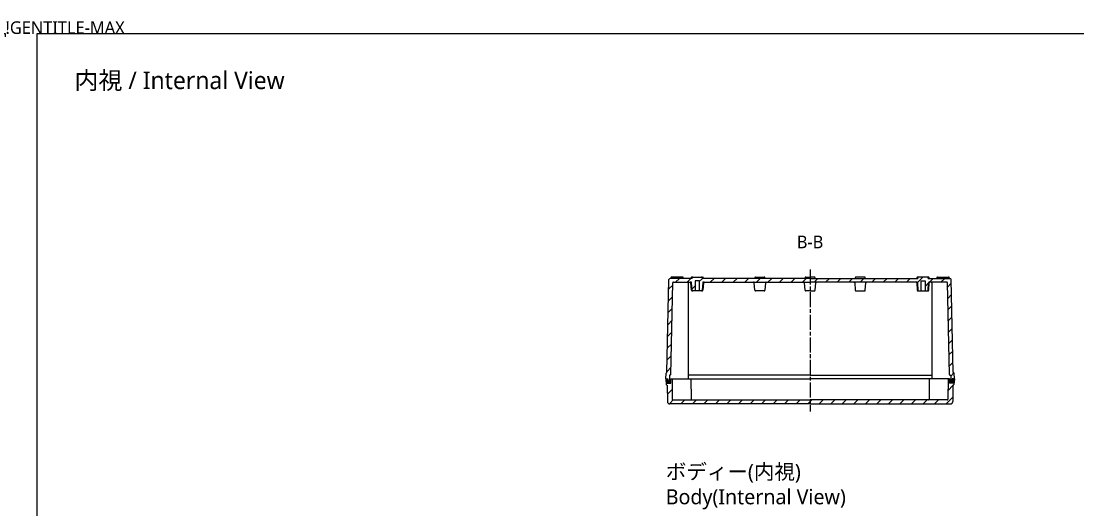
# Model space of a CAD drawing. Header units: millimetres. Extents: x -343 to 4465, y -1120 to 2065.
# Drawn here: x 1624 to 2467, y 741 to 1130 of the extents above; entities that cross this region are included whole.
import ezdxf

# ---------------------------------------------------------------- set-up
doc = ezdxf.new("R2010")
doc.units = ezdxf.units.MM
doc.linetypes.add('AM_ISO08W050', pattern=[18, 12, -1.5, 3, -1.5])
doc.linetypes.add('CENTER', pattern=[2, 1.25, -0.25, 0.25, -0.25])
for name, color, linetype, lineweight in [('AM_10', 7, 'AM_ISO08W050', 50), ('AM_5', 3, 'Continuous', 25), ('AM_7', 4, 'AM_ISO08W050', 25), ('AM_8', 1, 'Continuous', 25), ('ｶﾞｽｹｯﾄ', 5, 'Continuous', 25), ('ﾄｯﾌﾟｶﾊﾞｰ', 7, 'Continuous', 25), ('ﾎﾞﾃﾞｨｰ', 2, 'Continuous', 25)]:
    doc.layers.add(name, color=color, linetype=linetype, lineweight=lineweight)
doc.styles.add('QCADDimTextStyle', font='')
doc.styles.get('QCADDimTextStyle').set_extended_font_data('Noto Sans JP')
pattern_1 = [(45, (0, -19.7), (-4.596194, 4.596194), [])]

# ---------------------------------------------------------------- blocks, each defined once
blk = doc.blocks.new('TK-A3')
blk.add_lwpolyline([(0, 0), (403, 0), (403, 280), (0, 280)], close=True)
at = {"style": 'QCADDimTextStyle'}
blk.add_text('!GENTITLE-MAX', height=2.5, dxfattribs=at).set_placement((403, 280))
blk = doc.blocks.new('*S31')
at = {"layer": 'AM_10', "color": 7, "linetype": 'AM_ISO08W050'}
for p, q in [((2128.3, 570.26), (2128.3, 580.26)), ((2378.3, 570.26), (2378.3, 580.26))]:
    blk.add_line(p, q, dxfattribs=at)
at = {"layer": 'AM_10', "color": 7, "linetype": 'CENTER'}
for p, q in [((2118.3, 560.26), (2138.3, 560.26)), ((2388.3, 560.26), (2368.3, 560.26))]:
    blk.add_line(p, q, dxfattribs=at)
at = {"layer": 'AM_10', "color": 1, "linetype": 'CENTER'}
blk.add_line((2138.3, 560.26), (2368.3, 560.26), dxfattribs=at)
at = {"layer": 'AM_10', "color": 7, "linetype": 'Continuous'}
for points in [[(2126.98, 570.26), (2129.62, 570.26), (2128.3, 560.26)], [(2379.62, 570.26), (2376.98, 570.26), (2378.3, 560.26)]]:
    blk.add_trace(points, dxfattribs=at)
at = {"layer": 'AM_10', "color": 7, "char_height": 10, "attachment_point": 5, "style": 'QCADDimTextStyle'}
for s, insert in [('B-B', (2253.3, 954.26)), ('B', (2128.3, 590.26)), ('B', (2378.3, 590.26))]:
    blk.add_mtext(s, dxfattribs=dict(at, insert=insert))
blk = doc.blocks.new('*S32')
at = {"layer": 'AM_10', "color": 7, "linetype": 'AM_ISO08W050'}
for p, q in [((2128.3, 570.26), (2128.3, 580.26)), ((2378.3, 570.26), (2378.3, 580.26))]:
    blk.add_line(p, q, dxfattribs=at)
at = {"layer": 'AM_10', "color": 7, "linetype": 'CENTER'}
for p, q in [((2118.3, 560.26), (2138.3, 560.26)), ((2388.3, 560.26), (2368.3, 560.26))]:
    blk.add_line(p, q, dxfattribs=at)
at = {"layer": 'AM_10', "color": 1, "linetype": 'CENTER'}
blk.add_line((2138.3, 560.26), (2368.3, 560.26), dxfattribs=at)
at = {"layer": 'AM_10', "color": 7, "linetype": 'Continuous'}
for points in [[(2126.98, 570.26), (2129.62, 570.26), (2128.3, 560.26)], [(2379.62, 570.26), (2376.98, 570.26), (2378.3, 560.26)]]:
    blk.add_trace(points, dxfattribs=at)
at = {"layer": 'AM_10', "color": 7, "char_height": 10, "attachment_point": 5, "style": 'QCADDimTextStyle'}
for s, insert in [('B-B', (2253.3, 954.26)), ('B', (2128.3, 590.26)), ('B', (2378.3, 590.26))]:
    blk.add_mtext(s, dxfattribs=dict(at, insert=insert))

msp = doc.modelspace()

# ---------------------------------------------------------------- hatches: boundary and pattern name
at = {"layer": 'AM_8', "transparency": 33554687}
h = msp.add_hatch(dxfattribs=at)
h.set_pattern_fill('_U', color=256, scale=6.5, angle=45, style=0, pattern_type=0)
h.set_pattern_definition(pattern_1)
edge = h.paths.add_edge_path(flags=0)
edge.add_line((2253.3, 922.26), (2168.27, 922.26))
edge.add_arc((2168.27, 921.76), 0.5, 90, 175.91438)
edge.add_line((2167.77, 921.79), (2167.33, 915.72))
edge.add_arc((2166.83, 915.76), 0.5, 270, 355.91438, ccw=False)
edge.add_line((2166.83, 915.26), (2165, 915.26))
edge.add_line((2165, 915.26), (2165, 923.26))
edge.add_line((2165, 923.26), (2161.6, 923.26))
edge.add_line((2161.6, 923.26), (2161.6, 915.26))
edge.add_line((2161.6, 915.26), (2159.77, 915.26))
edge.add_arc((2159.77, 915.76), 0.5, 184.08562, 270, ccw=False)
edge.add_line((2159.27, 915.72), (2158.83, 921.79))
edge.add_arc((2158.33, 921.76), 0.5, 4.08562, 90)
edge.add_line((2158.33, 922.26), (2144.38, 922.26))
edge.add_arc((2144.38, 921.76), 0.5, 90, 178.76137)
edge.add_line((2143.88, 921.77), (2142.3, 848.75))
edge.add_arc((2141.8, 848.76), 0.5, 270, 358.76137, ccw=False)
edge.add_line((2141.8, 848.26), (2141.2, 848.26))
edge.add_line((2141.2, 848.26), (2141.2, 843.26))
edge.add_line((2141.2, 843.26), (2140, 843.26))
edge.add_line((2140, 843.26), (2140, 845.26))
edge.add_line((2140, 845.26), (2138.3, 845.26))
edge.add_line((2138.3, 845.26), (2138.6, 849.79))
edge.add_arc((2139.1, 849.76), 0.5, 90, 176.18593, ccw=False)
edge.add_line((2139.1, 850.26), (2139.25, 850.26))
edge.add_line((2139.25, 850.26), (2140.85, 924.28))
edge.add_arc((2141.85, 924.26), 1, 90, 178.76137, ccw=False)
edge.add_line((2141.85, 925.26), (2159.3, 925.26))
edge.add_line((2159.3, 925.26), (2159.3, 925.76))
edge.add_arc((2159.8, 925.76), 0.5, 90, 180, ccw=False)
edge.add_line((2159.8, 926.26), (2166.8, 926.26))
edge.add_arc((2166.8, 925.76), 0.5, 0, 90, ccw=False)
edge.add_line((2167.3, 925.76), (2167.3, 925.26))
edge.add_line((2167.3, 925.26), (2253.3, 925.26))
edge.add_line((2253.3, 925.26), (2253.3, 922.26))
h = msp.add_hatch(dxfattribs=at)
h.set_pattern_fill('_U', color=256, scale=6.5, angle=45, style=0, pattern_type=0)
h.set_pattern_definition(pattern_1)
edge = h.paths.add_edge_path(flags=0)
edge.add_line((2253.3, 922.26), (2338.33, 922.26))
edge.add_arc((2338.33, 921.76), 0.5, 4.08562, 90, ccw=False)
edge.add_line((2338.83, 921.79), (2339.27, 915.72))
edge.add_arc((2339.77, 915.76), 0.5, 184.08562, 270)
edge.add_line((2339.77, 915.26), (2341.6, 915.26))
edge.add_line((2341.6, 915.26), (2341.6, 923.26))
edge.add_line((2341.6, 923.26), (2345, 923.26))
edge.add_line((2345, 923.26), (2345, 915.26))
edge.add_line((2345, 915.26), (2346.83, 915.26))
edge.add_arc((2346.83, 915.76), 0.5, 270, 355.91438)
edge.add_line((2347.33, 915.72), (2347.77, 921.79))
edge.add_arc((2348.27, 921.76), 0.5, 90, 175.91438, ccw=False)
edge.add_line((2348.27, 922.26), (2362.22, 922.26))
edge.add_arc((2362.22, 921.76), 0.5, 1.23863, 90, ccw=False)
edge.add_line((2362.72, 921.77), (2364.3, 848.75))
edge.add_arc((2364.8, 848.76), 0.5, 181.23863, 270)
edge.add_line((2364.8, 848.26), (2365.4, 848.26))
edge.add_line((2365.4, 848.26), (2365.4, 843.26))
edge.add_line((2365.4, 843.26), (2366.6, 843.26))
edge.add_line((2366.6, 843.26), (2366.6, 845.26))
edge.add_line((2366.6, 845.26), (2368.3, 845.26))
edge.add_line((2368.3, 845.26), (2368, 849.79))
edge.add_arc((2367.5, 849.76), 0.5, 3.81407, 90)
edge.add_line((2367.5, 850.26), (2367.35, 850.26))
edge.add_line((2367.35, 850.26), (2365.75, 924.28))
edge.add_arc((2364.75, 924.26), 1, 1.23863, 90)
edge.add_line((2364.75, 925.26), (2347.3, 925.26))
edge.add_line((2347.3, 925.26), (2347.3, 925.76))
edge.add_arc((2346.8, 925.76), 0.5, 0, 90)
edge.add_line((2346.8, 926.26), (2339.8, 926.26))
edge.add_arc((2339.8, 925.76), 0.5, 90, 180)
edge.add_line((2339.3, 925.76), (2339.3, 925.26))
edge.add_line((2339.3, 925.26), (2253.3, 925.26))
edge.add_line((2253.3, 925.26), (2253.3, 922.26))
h = msp.add_hatch(dxfattribs=at)
h.set_pattern_fill('_U', color=256, scale=6.5, angle=45, style=0, pattern_type=0)
h.set_pattern_definition(pattern_1)
edge = h.paths.add_edge_path(flags=0)
edge.add_line((2253.3, 828.46), (2253.3, 825.26))
edge.add_line((2253.3, 825.26), (2141.6, 825.26))
edge.add_arc((2141.6, 827.26), 2, 180.43387, 270, ccw=False)
edge.add_line((2139.6, 827.24), (2139.5, 840.26))
edge.add_line((2139.5, 840.26), (2139.2, 840.26))
edge.add_arc((2139.2, 840.76), 0.5, 185.07961, 270, ccw=False)
edge.add_line((2138.7, 840.71), (2138.3, 845.26))
edge.add_line((2138.3, 845.26), (2139.3, 845.26))
edge.add_line((2139.3, 845.26), (2139.3, 841.76))
edge.add_line((2139.3, 841.76), (2142.3, 841.76))
edge.add_line((2142.3, 841.76), (2142.3, 845.26))
edge.add_line((2142.3, 845.26), (2143.3, 845.26))
edge.add_line((2143.3, 845.26), (2143.42, 828.95))
edge.add_arc((2143.92, 828.96), 0.5, 180.43387, 270)
edge.add_line((2143.92, 828.46), (2253.3, 828.46))
h = msp.add_hatch(dxfattribs=at)
h.set_pattern_fill('_U', color=256, scale=6.5, angle=45, style=0, pattern_type=0)
h.set_pattern_definition(pattern_1)
edge = h.paths.add_edge_path(flags=0)
edge.add_line((2253.3, 828.46), (2253.3, 825.26))
edge.add_line((2253.3, 825.26), (2365, 825.26))
edge.add_arc((2365, 827.26), 2, 270, 359.56613)
edge.add_line((2367, 827.24), (2367.1, 840.26))
edge.add_line((2367.1, 840.26), (2367.4, 840.26))
edge.add_arc((2367.4, 840.76), 0.5, 270, 354.92039)
edge.add_line((2367.9, 840.71), (2368.3, 845.26))
edge.add_line((2368.3, 845.26), (2367.3, 845.26))
edge.add_line((2367.3, 845.26), (2367.3, 841.76))
edge.add_line((2367.3, 841.76), (2364.3, 841.76))
edge.add_line((2364.3, 841.76), (2364.3, 845.26))
edge.add_line((2364.3, 845.26), (2363.3, 845.26))
edge.add_line((2363.3, 845.26), (2363.18, 828.95))
edge.add_arc((2362.68, 828.96), 0.5, 270, 359.56613, ccw=False)
edge.add_line((2362.68, 828.46), (2253.3, 828.46))
at = {"layer": 'ｶﾞｽｹｯﾄ', "transparency": 33554687}
for points in [[(2139.3, 845.26), (2140, 845.26), (2140, 843.26), (2141.2, 843.26), (2141.2, 845.26), (2142.3, 845.26), (2142.3, 841.76), (2139.3, 841.76)], [(2367.3, 845.26), (2366.6, 845.26), (2366.6, 843.26), (2365.4, 843.26), (2365.4, 845.26), (2364.3, 845.26), (2364.3, 841.76), (2367.3, 841.76)]]:
    msp.add_hatch(color=256, dxfattribs=at).paths.add_polyline_path(points, flags=0)

# ---------------------------------------------------------------- linework, layer by layer
at = {"layer": 'AM_7'}
msp.add_line((2253.3, 932.26), (2253.3, 819.26), dxfattribs=at)
msp.add_line((2253.3, 932.26), (2253.3, 819.26), dxfattribs=at)
at = {"layer": 'ﾄｯﾌﾟｶﾊﾞｰ'}
for p, q in [((2138.3, 845.26), (2139.3, 845.26)), ((2138.3, 845.26), (2138.7, 840.71)), ((2139.3, 845.26), (2139.3, 841.76)), ((2142.3, 845.26), (2253.3, 845.26)), ((2142.3, 841.76), (2142.3, 845.26)), ((2142.3, 845.26), (2243.3, 845.26)), ((2143.3, 845.26), (2143.42, 828.95)), ((2158.3, 845.26), (2158.42, 828.95)), ((2364.3, 845.26), (2253.3, 845.26)), ((2364.3, 845.26), (2263.3, 845.26)), ((2348.3, 845.26), (2348.18, 828.95)), ((2363.3, 845.26), (2363.18, 828.95)), ((2364.3, 841.76), (2364.3, 845.26)), ((2367.3, 845.26), (2367.3, 841.76)), ((2368.3, 845.26), (2367.3, 845.26)), ((2368.3, 845.26), (2367.9, 840.71)), ((2139.2, 840.26), (2139.5, 840.26)), ((2139.3, 841.76), (2142.3, 841.76)), ((2139.5, 840.26), (2139.6, 827.24)), ((2367.3, 841.76), (2364.3, 841.76)), ((2367.1, 840.26), (2367, 827.24)), ((2367.4, 840.26), (2367.1, 840.26)), ((2143.92, 828.46), (2253.3, 828.46)), ((2362.68, 828.46), (2253.3, 828.46)), ((2253.3, 825.26), (2141.6, 825.26)), ((2253.3, 825.26), (2365, 825.26))]:
    msp.add_line(p, q, dxfattribs=at)
for centre, radius, start, end in [((2139.2, 840.76), 0.5, 185.07961, 270), ((2367.4, 840.76), 0.5, 270, 354.92039), ((2141.6, 827.26), 2, 180.43387, 270), ((2143.92, 828.96), 0.5, 180.43387, 270), ((2158.92, 828.96), 0.5, 180.43387, 270), ((2347.68, 828.96), 0.5, 270, 359.56613), ((2362.68, 828.96), 0.5, 270, 359.56613), ((2365, 827.26), 2, 270, 359.56613)]:
    msp.add_arc(centre, radius, start, end, dxfattribs=at)
at = {"layer": 'ﾎﾞﾃﾞｨｰ'}
for p, q in [((2139.25, 850.26), (2140.85, 924.28)), ((2159.3, 925.26), (2141.85, 925.26)), ((2142.3, 848.75), (2143.88, 921.77)), ((2142.4, 925.26), (2142.4, 925.76)), ((2151.7, 926.26), (2142.9, 926.26)), ((2144.38, 922.26), (2158.33, 922.26)), ((2152.2, 925.26), (2152.2, 925.76)), ((2156.2, 921.76), (2156.2, 845.26)), ((2158.77, 915.72), (2158.33, 921.79)), ((2158.4, 925.76), (2158.4, 925.26)), ((2159.27, 915.72), (2158.83, 921.79)), ((2158.9, 926.26), (2167.7, 926.26)), ((2159.3, 925.26), (2159.3, 925.76)), ((2159.8, 926.26), (2166.8, 926.26)), ((2165, 923.26), (2161.6, 923.26)), ((2161.6, 923.26), (2161.6, 915.26)), ((2165, 923.26), (2165, 915.26)), ((2167.3, 925.76), (2167.3, 925.26)), ((2253.3, 925.26), (2167.3, 925.26)), ((2167.77, 921.79), (2167.33, 915.72)), ((2168.27, 921.79), (2167.83, 915.72)), ((2168.2, 925.76), (2168.2, 925.26)), ((2168.27, 922.26), (2253.3, 922.26)), ((2209.27, 915.72), (2208.83, 921.79)), ((2209.3, 925.26), (2209.3, 925.76)), ((2209.8, 926.26), (2216.8, 926.26)), ((2217.3, 925.76), (2217.3, 925.26)), ((2217.77, 921.79), (2217.33, 915.72)), ((2249.27, 915.72), (2248.83, 921.79)), ((2249.3, 925.26), (2249.3, 925.76)), ((2249.8, 926.26), (2253.3, 926.26)), ((2256.8, 926.26), (2253.3, 926.26)), ((2253.3, 925.26), (2339.3, 925.26)), ((2338.33, 922.26), (2253.3, 922.26)), ((2257.3, 925.26), (2257.3, 925.76)), ((2257.33, 915.72), (2257.77, 921.79)), ((2288.83, 921.79), (2289.27, 915.72)), ((2289.3, 925.76), (2289.3, 925.26)), ((2296.8, 926.26), (2289.8, 926.26)), ((2297.3, 925.26), (2297.3, 925.76)), ((2297.33, 915.72), (2297.77, 921.79)), ((2338.33, 921.79), (2338.77, 915.72)), ((2338.4, 925.76), (2338.4, 925.26)), ((2338.83, 921.79), (2339.27, 915.72)), ((2347.7, 926.26), (2338.9, 926.26)), ((2339.3, 925.76), (2339.3, 925.26)), ((2346.8, 926.26), (2339.8, 926.26)), ((2341.6, 923.26), (2345, 923.26)), ((2341.6, 923.26), (2341.6, 915.26)), ((2345, 923.26), (2345, 915.26)), ((2347.3, 925.26), (2347.3, 925.76)), ((2347.3, 925.26), (2364.75, 925.26)), ((2347.33, 915.72), (2347.77, 921.79)), ((2347.83, 915.72), (2348.27, 921.79)), ((2348.2, 925.76), (2348.2, 925.26)), ((2362.22, 922.26), (2348.27, 922.26)), ((2350.4, 921.76), (2350.4, 845.26)), ((2354.4, 925.26), (2354.4, 925.76)), ((2354.9, 926.26), (2363.7, 926.26)), ((2364.3, 848.75), (2362.72, 921.77)), ((2364.2, 925.26), (2364.2, 925.76)), ((2367.35, 850.26), (2365.75, 924.28)), ((2159.27, 915.26), (2159.77, 915.26)), ((2166.83, 915.26), (2159.77, 915.26)), ((2167.33, 915.26), (2166.83, 915.26)), ((2216.83, 915.26), (2209.77, 915.26)), ((2253.3, 915.26), (2249.77, 915.26)), ((2253.3, 915.26), (2256.83, 915.26)), ((2289.77, 915.26), (2296.83, 915.26)), ((2339.27, 915.26), (2339.77, 915.26)), ((2339.77, 915.26), (2346.83, 915.26)), ((2347.33, 915.26), (2346.83, 915.26)), ((2138.3, 845.26), (2138.6, 849.79)), ((2138.3, 845.26), (2140, 845.26)), ((2139.1, 850.26), (2139.25, 850.26)), ((2140, 845.26), (2140, 843.26)), ((2141.2, 843.26), (2140, 843.26)), ((2141.2, 848.26), (2141.2, 843.26)), ((2141.8, 848.26), (2141.2, 848.26)), ((2253.3, 848.26), (2156.2, 848.26)), ((2253.3, 848.26), (2350.4, 848.26)), ((2364.8, 848.26), (2365.4, 848.26)), ((2365.4, 848.26), (2365.4, 843.26)), ((2365.4, 843.26), (2366.6, 843.26)), ((2366.6, 845.26), (2366.6, 843.26)), ((2368.3, 845.26), (2366.6, 845.26)), ((2367.5, 850.26), (2367.35, 850.26)), ((2368.3, 845.26), (2368, 849.79))]:
    msp.add_line(p, q, dxfattribs=at)
for centre, radius, start, end in [((2141.85, 924.26), 1, 90, 178.76137), ((2142.9, 925.76), 0.5, 90, 180), ((2144.38, 921.76), 0.5, 90, 178.76137), ((2151.7, 925.76), 0.5, 0, 90), ((2156.7, 921.76), 0.5, 90, 180), ((2157.83, 921.76), 0.5, 4.08562, 90), ((2158.33, 921.76), 0.5, 4.08562, 90), ((2158.9, 925.76), 0.5, 90, 180), ((2159.8, 925.76), 0.5, 90, 180), ((2166.8, 925.76), 0.5, 0, 90), ((2167.7, 925.76), 0.5, 0, 90), ((2168.27, 921.76), 0.5, 90, 175.91438), ((2168.77, 921.76), 0.5, 90, 175.91438), ((2208.33, 921.76), 0.5, 4.08562, 90), ((2209.8, 925.76), 0.5, 90, 180), ((2216.8, 925.76), 0.5, 0, 90), ((2218.27, 921.76), 0.5, 90, 175.91438), ((2248.33, 921.76), 0.5, 4.08562, 90), ((2249.8, 925.76), 0.5, 90, 180), ((2256.8, 925.76), 0.5, 0, 90), ((2258.27, 921.76), 0.5, 90, 175.91438), ((2288.33, 921.76), 0.5, 4.08562, 90), ((2289.8, 925.76), 0.5, 90, 180), ((2296.8, 925.76), 0.5, 0, 90), ((2298.27, 921.76), 0.5, 90, 175.91438), ((2337.83, 921.76), 0.5, 4.08562, 90), ((2338.33, 921.76), 0.5, 4.08562, 90), ((2338.9, 925.76), 0.5, 90, 180), ((2339.8, 925.76), 0.5, 90, 180), ((2346.8, 925.76), 0.5, 0, 90), ((2347.7, 925.76), 0.5, 0, 90), ((2348.27, 921.76), 0.5, 90, 175.91438), ((2348.77, 921.76), 0.5, 90, 175.91438), ((2349.9, 921.76), 0.5, 0, 90), ((2354.9, 925.76), 0.5, 90, 180), ((2362.22, 921.76), 0.5, 1.23863, 90), ((2363.7, 925.76), 0.5, 0, 90), ((2364.75, 924.26), 1, 1.23863, 90), ((2159.27, 915.76), 0.5, 184.08562, 270), ((2159.77, 915.76), 0.5, 184.08562, 270), ((2166.83, 915.76), 0.5, 270, 355.91438), ((2167.33, 915.76), 0.5, 270, 355.91438), ((2209.77, 915.76), 0.5, 184.08562, 270), ((2216.83, 915.76), 0.5, 270, 355.91438), ((2249.77, 915.76), 0.5, 184.08562, 270), ((2256.83, 915.76), 0.5, 270, 355.91438), ((2289.77, 915.76), 0.5, 184.08562, 270), ((2296.83, 915.76), 0.5, 270, 355.91438), ((2339.27, 915.76), 0.5, 184.08562, 270), ((2339.77, 915.76), 0.5, 184.08562, 270), ((2346.83, 915.76), 0.5, 270, 355.91438), ((2347.33, 915.76), 0.5, 270, 355.91438), ((2139.1, 849.76), 0.5, 90, 176.18593), ((2141.8, 848.76), 0.5, 270, 358.76137), ((2364.8, 848.76), 0.5, 181.23863, 270), ((2367.5, 849.76), 0.5, 3.81407, 90)]:
    msp.add_arc(centre, radius, start, end, dxfattribs=at)

# ---------------------------------------------------------------- block references
at = {"lineweight": 0, "xscale": 4, "yscale": 4, "zscale": 4}
for p in [(0, 0), (1637, 0)]:
    msp.add_blockref('TK-A3', p, dxfattribs=at)
at = {"layer": 'AM_10'}
for name in ['*S31', '*S32']:
    msp.add_blockref(name, (0, 0), dxfattribs=at)

# ---------------------------------------------------------------- texts
at = {"layer": 'AM_5', "color": 2, "insert": (1667, 1090), "char_height": 14, "attachment_point": 1, "style": 'QCADDimTextStyle'}
msp.add_mtext('{\\fNoto Sans JP|b0|i0|c128|p49;\\C0;内視 / Internal View}', dxfattribs=at)
at = {"layer": 'AM_5', "color": 2, "insert": (2138.3, 777.26), "char_height": 12, "width": 158.3387, "attachment_point": 1, "style": 'QCADDimTextStyle'}
msp.add_mtext('{\\fNoto Sans JP|b0|i0|c128|p49;\\C0;ボディー(内視)\\PBody(Internal View)}', dxfattribs=at)

doc.saveas('drawing.dxf')
